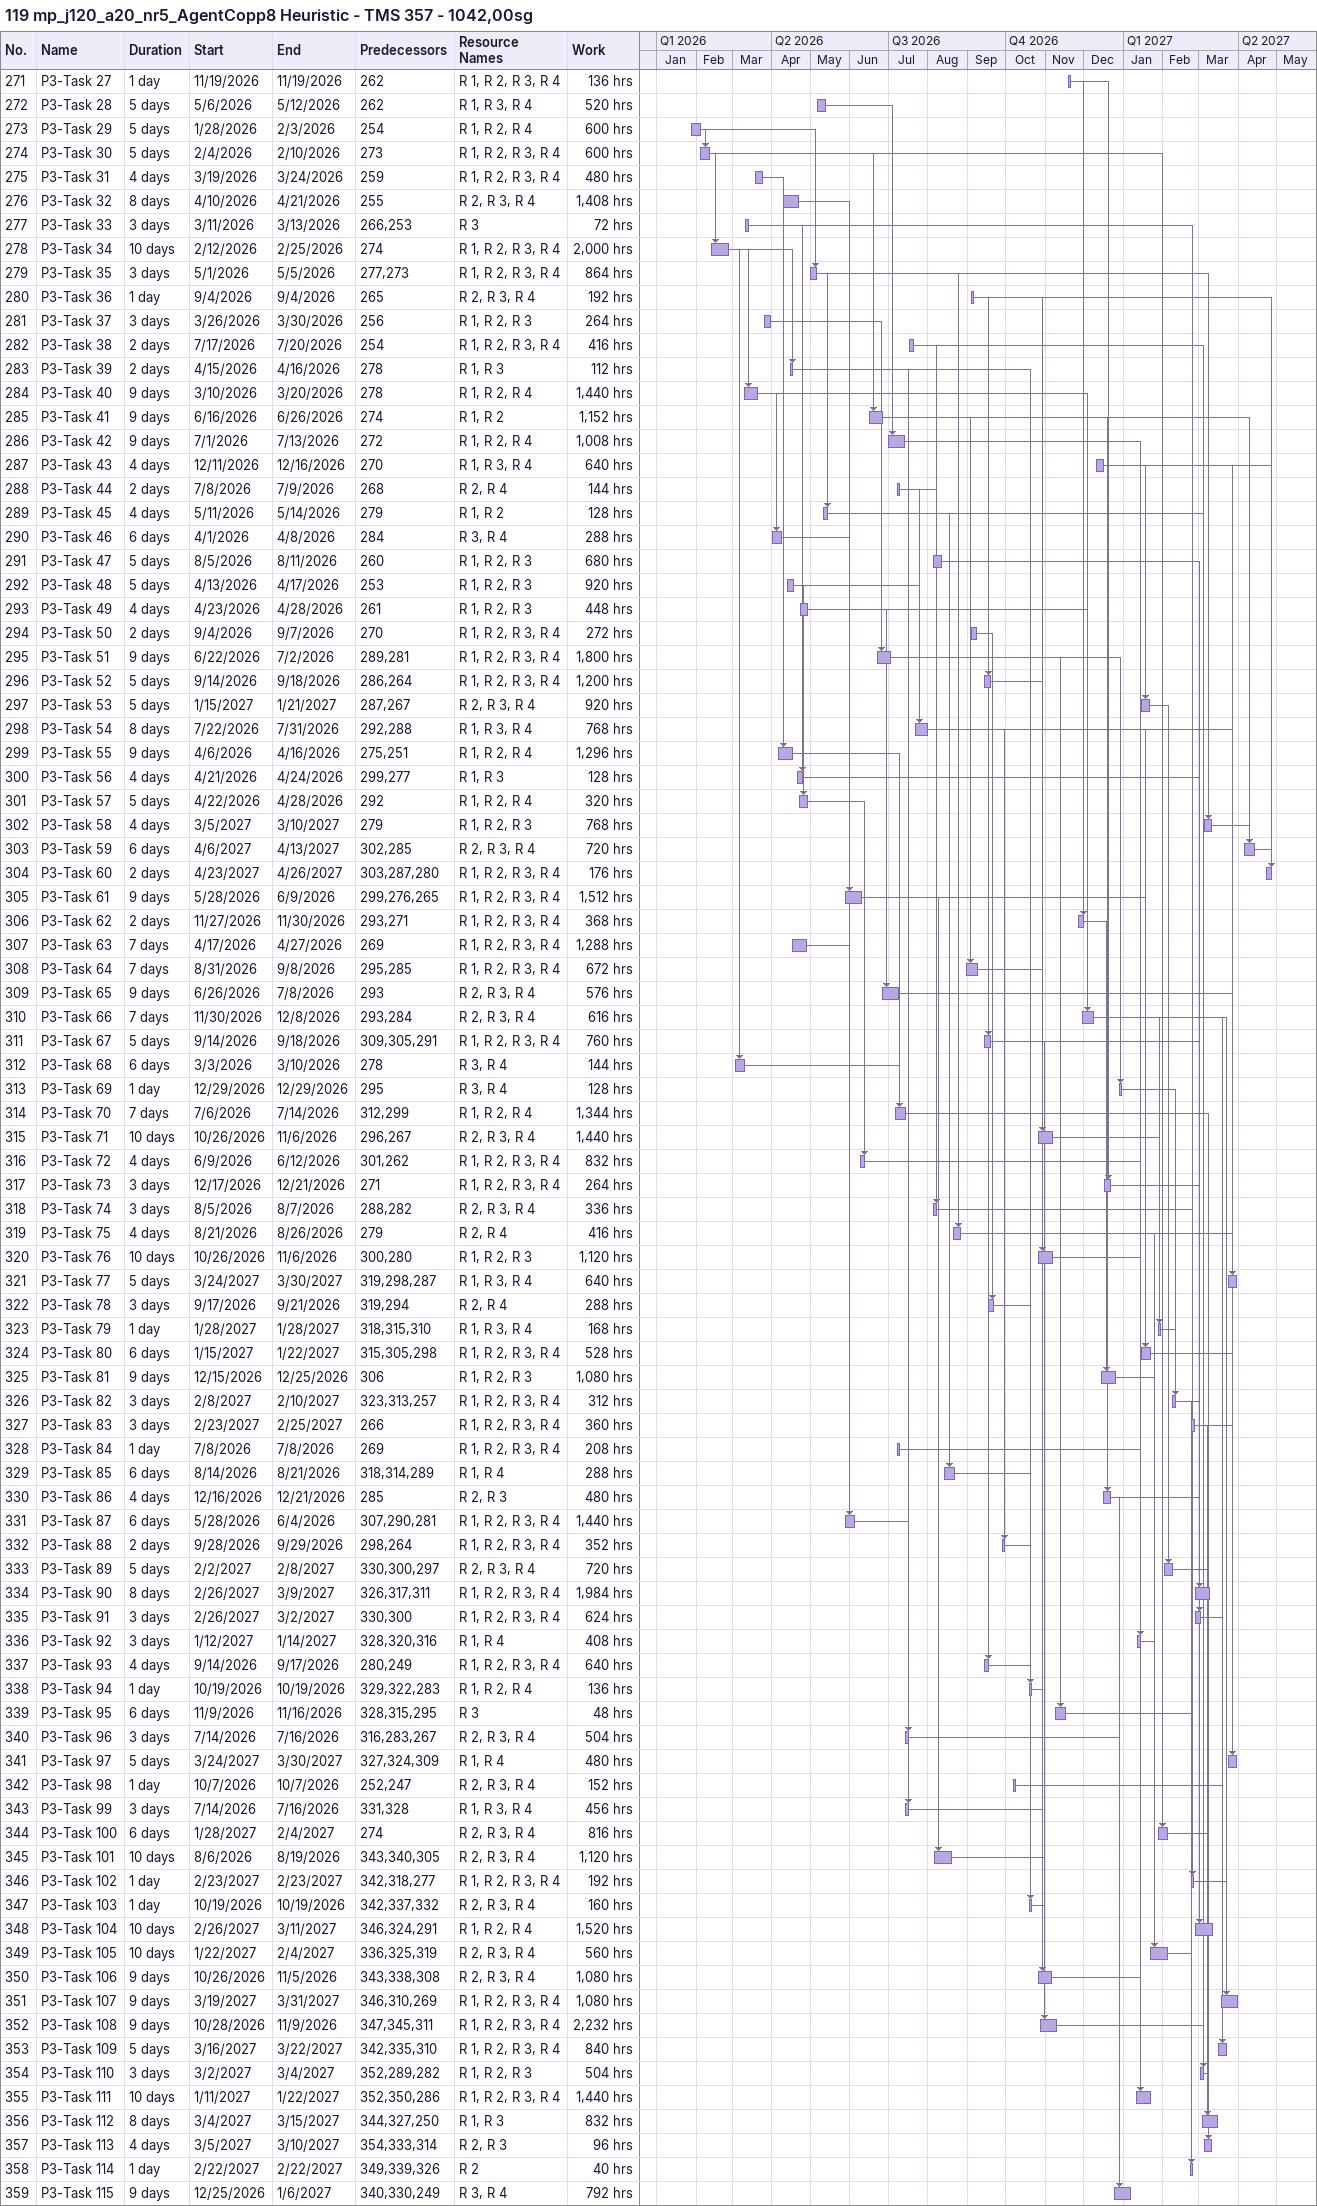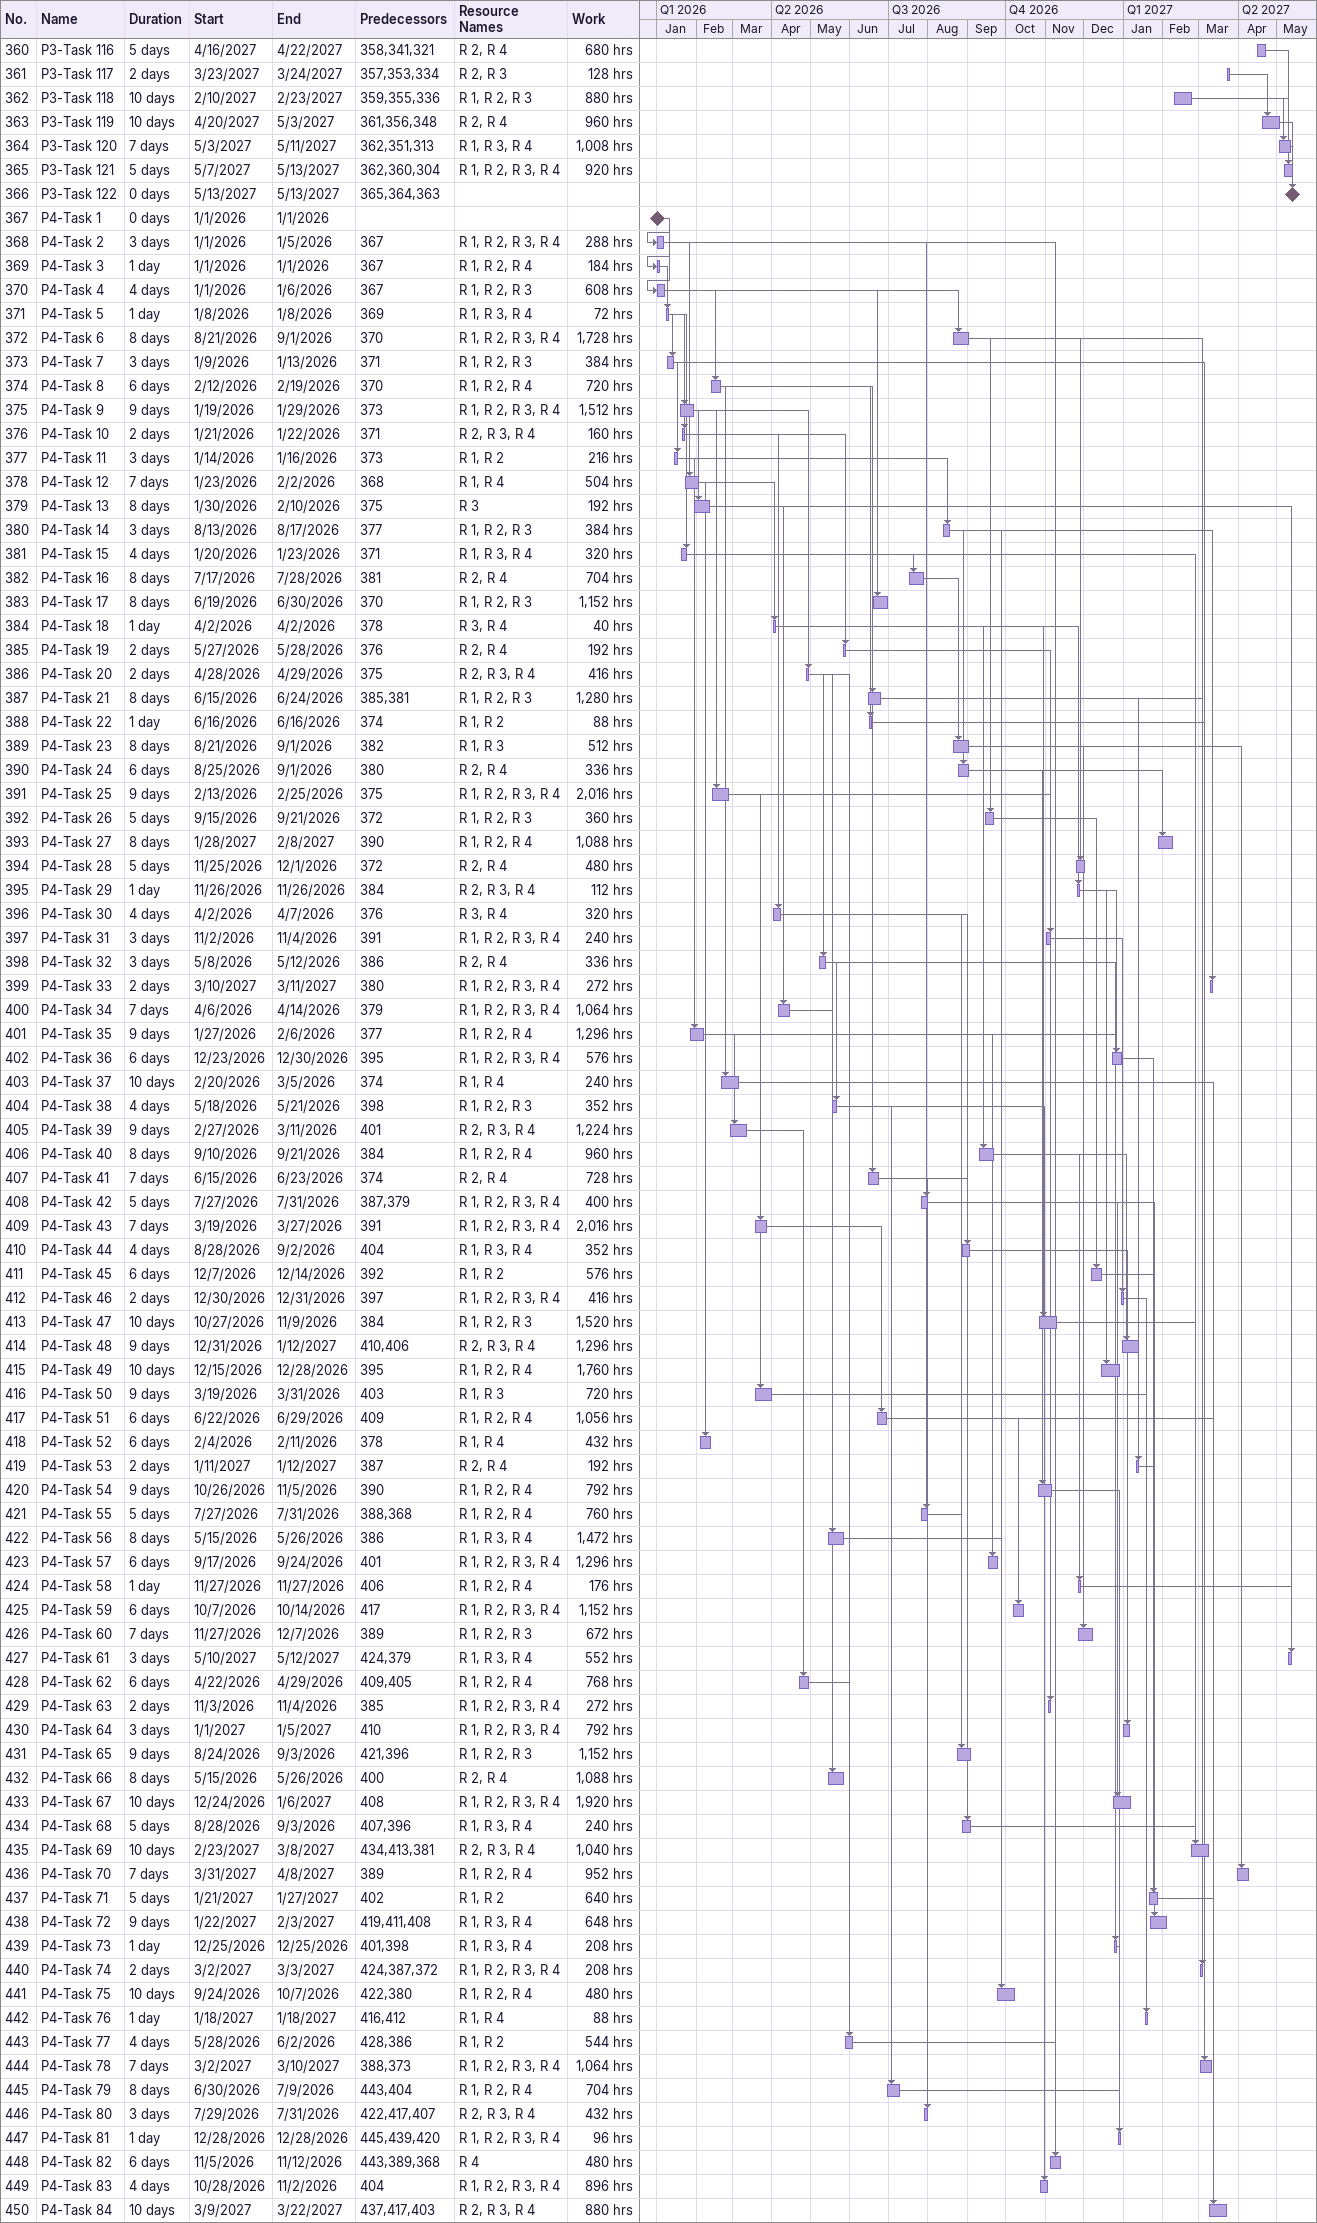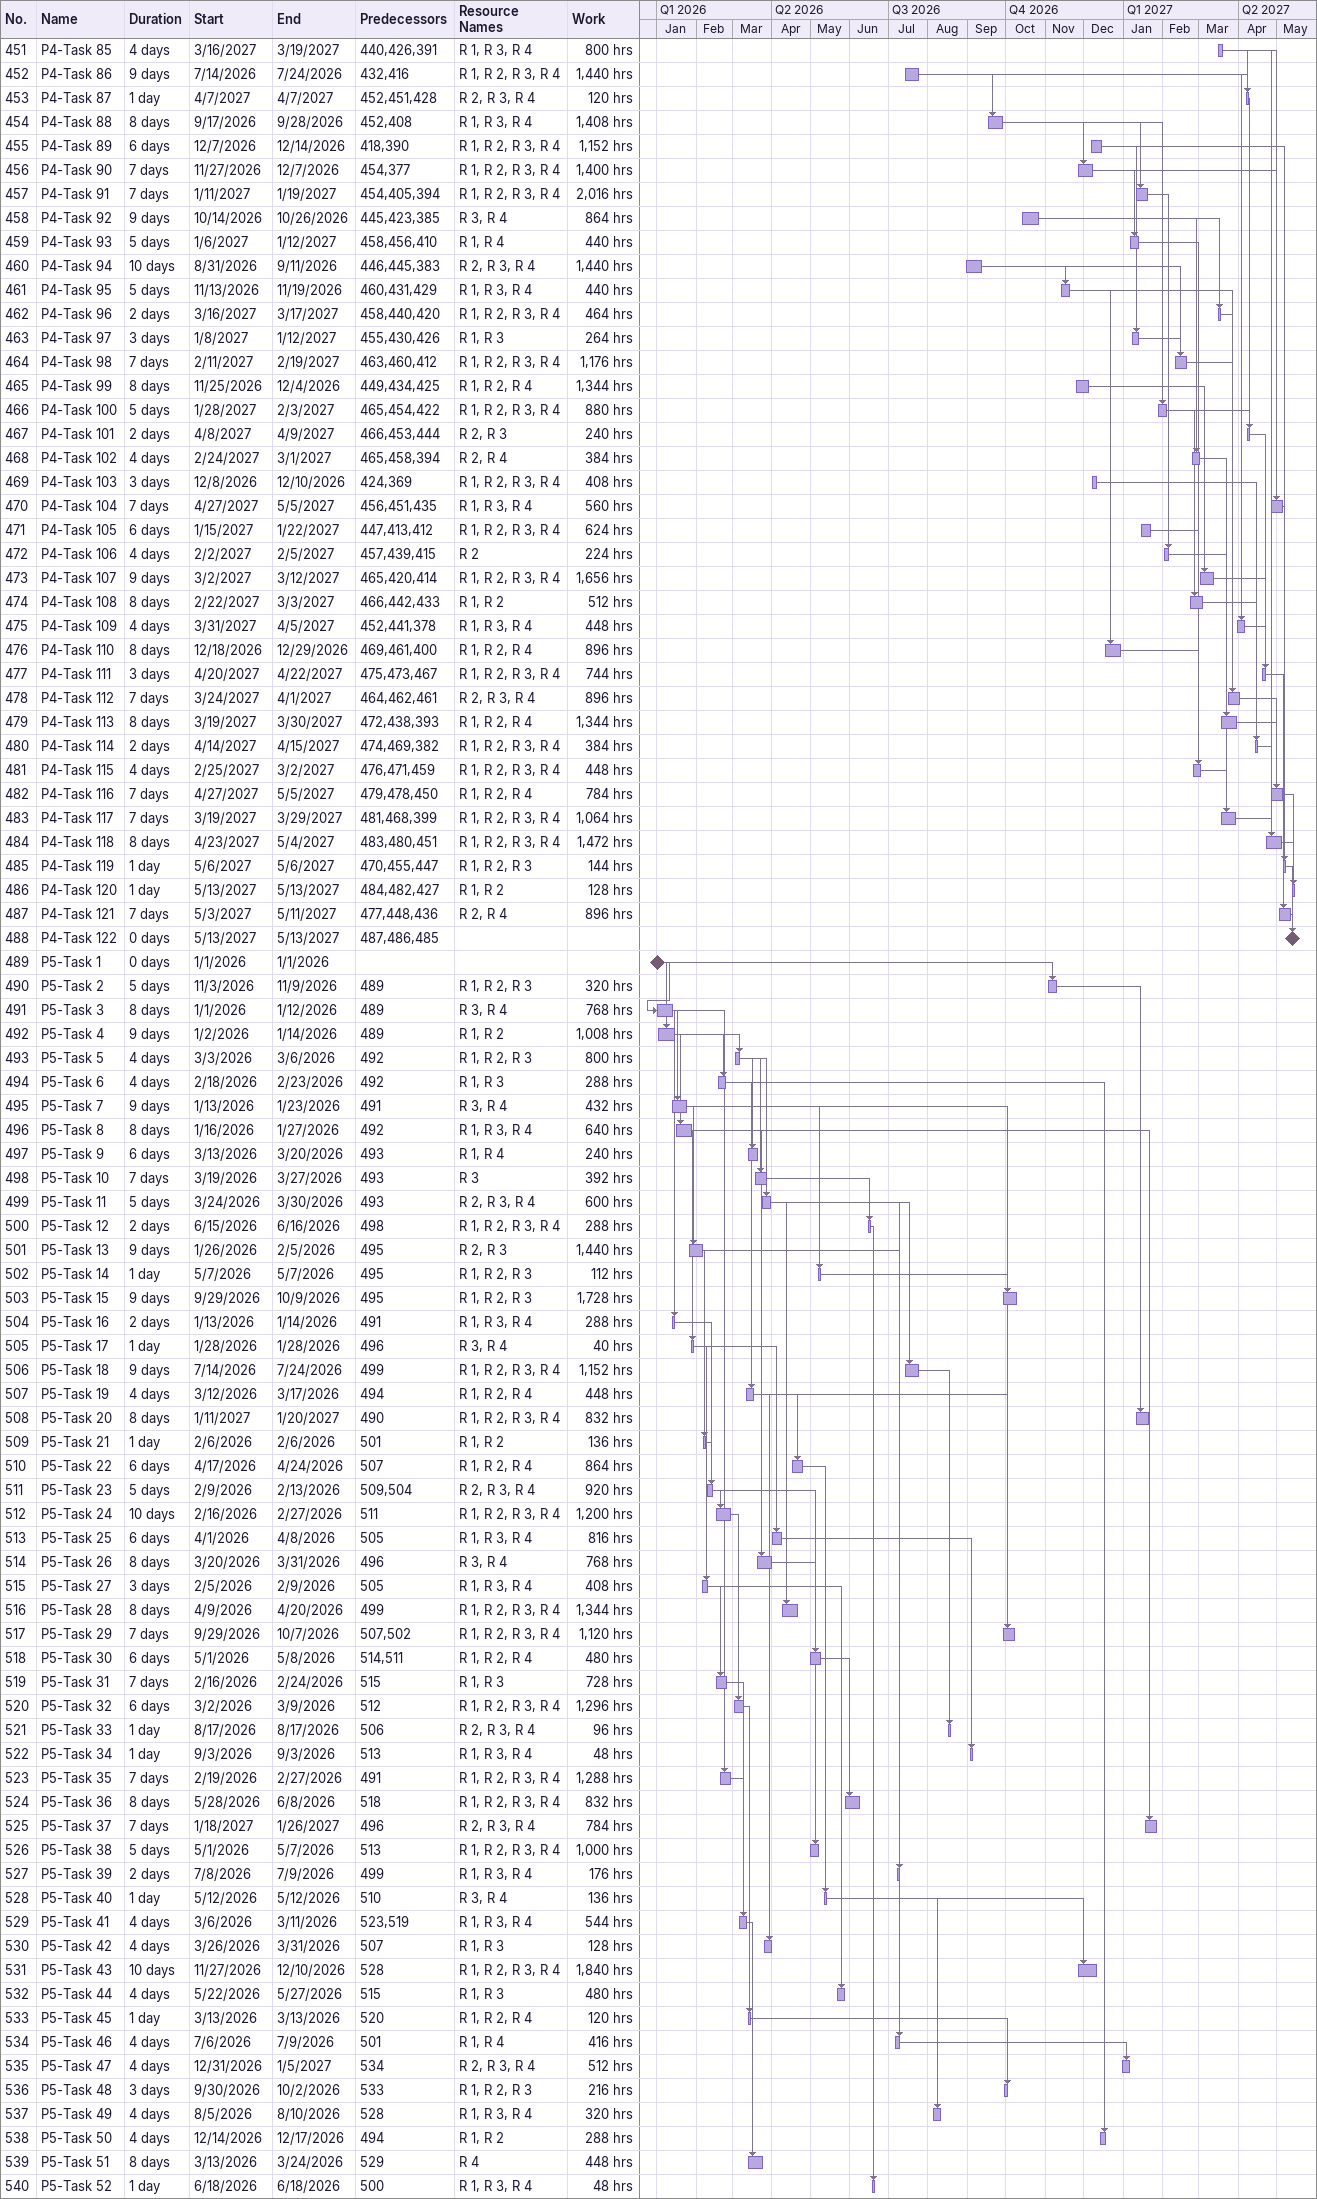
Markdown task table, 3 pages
119 mp_j120_a20_nr5_AgentCopp8 Heuristic - TMS 357 - 1042,00sg

| ID | Task | Duration | Start | Finish | Predecessors | Resources | Work (h) |
|---|---|---|---|---|---|---|---|
| 271 | P3-Task 27 | 1d | 2026-11-19 | 2026-11-19 | 262 | R 1, R 2, R 3, R 4 | 136 |
| 272 | P3-Task 28 | 5d | 2026-05-06 | 2026-05-12 | 262 | R 1, R 3, R 4 | 520 |
| 273 | P3-Task 29 | 5d | 2026-01-28 | 2026-02-03 | 254 | R 1, R 2, R 4 | 600 |
| 274 | P3-Task 30 | 5d | 2026-02-04 | 2026-02-10 | 273 | R 1, R 2, R 3, R 4 | 600 |
| 275 | P3-Task 31 | 4d | 2026-03-19 | 2026-03-24 | 259 | R 1, R 2, R 3, R 4 | 480 |
| 276 | P3-Task 32 | 8d | 2026-04-10 | 2026-04-21 | 255 | R 2, R 3, R 4 | 1408 |
| 277 | P3-Task 33 | 3d | 2026-03-11 | 2026-03-13 | 266, 253 | R 3 | 72 |
| 278 | P3-Task 34 | 10d | 2026-02-12 | 2026-02-25 | 274 | R 1, R 2, R 3, R 4 | 2000 |
| 279 | P3-Task 35 | 3d | 2026-05-01 | 2026-05-05 | 277, 273 | R 1, R 2, R 3, R 4 | 864 |
| 280 | P3-Task 36 | 1d | 2026-09-04 | 2026-09-04 | 265 | R 2, R 3, R 4 | 192 |
| 281 | P3-Task 37 | 3d | 2026-03-26 | 2026-03-30 | 256 | R 1, R 2, R 3 | 264 |
| 282 | P3-Task 38 | 2d | 2026-07-17 | 2026-07-20 | 254 | R 1, R 2, R 3, R 4 | 416 |
| 283 | P3-Task 39 | 2d | 2026-04-15 | 2026-04-16 | 278 | R 1, R 3 | 112 |
| 284 | P3-Task 40 | 9d | 2026-03-10 | 2026-03-20 | 278 | R 1, R 2, R 4 | 1440 |
| 285 | P3-Task 41 | 9d | 2026-06-16 | 2026-06-26 | 274 | R 1, R 2 | 1152 |
| 286 | P3-Task 42 | 9d | 2026-07-01 | 2026-07-13 | 272 | R 1, R 2, R 4 | 1008 |
| 287 | P3-Task 43 | 4d | 2026-12-11 | 2026-12-16 | 270 | R 1, R 3, R 4 | 640 |
| 288 | P3-Task 44 | 2d | 2026-07-08 | 2026-07-09 | 268 | R 2, R 4 | 144 |
| 289 | P3-Task 45 | 4d | 2026-05-11 | 2026-05-14 | 279 | R 1, R 2 | 128 |
| 290 | P3-Task 46 | 6d | 2026-04-01 | 2026-04-08 | 284 | R 3, R 4 | 288 |
| 291 | P3-Task 47 | 5d | 2026-08-05 | 2026-08-11 | 260 | R 1, R 2, R 3 | 680 |
| 292 | P3-Task 48 | 5d | 2026-04-13 | 2026-04-17 | 253 | R 1, R 2, R 3 | 920 |
| 293 | P3-Task 49 | 4d | 2026-04-23 | 2026-04-28 | 261 | R 1, R 2, R 3 | 448 |
| 294 | P3-Task 50 | 2d | 2026-09-04 | 2026-09-07 | 270 | R 1, R 2, R 3, R 4 | 272 |
| 295 | P3-Task 51 | 9d | 2026-06-22 | 2026-07-02 | 289, 281 | R 1, R 2, R 3, R 4 | 1800 |
| 296 | P3-Task 52 | 5d | 2026-09-14 | 2026-09-18 | 286, 264 | R 1, R 2, R 3, R 4 | 1200 |
| 297 | P3-Task 53 | 5d | 2027-01-15 | 2027-01-21 | 287, 267 | R 2, R 3, R 4 | 920 |
| 298 | P3-Task 54 | 8d | 2026-07-22 | 2026-07-31 | 292, 288 | R 1, R 3, R 4 | 768 |
| 299 | P3-Task 55 | 9d | 2026-04-06 | 2026-04-16 | 275, 251 | R 1, R 2, R 4 | 1296 |
| 300 | P3-Task 56 | 4d | 2026-04-21 | 2026-04-24 | 299, 277 | R 1, R 3 | 128 |
| 301 | P3-Task 57 | 5d | 2026-04-22 | 2026-04-28 | 292 | R 1, R 2, R 4 | 320 |
| 302 | P3-Task 58 | 4d | 2027-03-05 | 2027-03-10 | 279 | R 1, R 2, R 3 | 768 |
| 303 | P3-Task 59 | 6d | 2027-04-06 | 2027-04-13 | 302, 285 | R 2, R 3, R 4 | 720 |
| 304 | P3-Task 60 | 2d | 2027-04-23 | 2027-04-26 | 303, 287, 280 | R 1, R 2, R 3, R 4 | 176 |
| 305 | P3-Task 61 | 9d | 2026-05-28 | 2026-06-09 | 299, 276, 265 | R 1, R 2, R 3, R 4 | 1512 |
| 306 | P3-Task 62 | 2d | 2026-11-27 | 2026-11-30 | 293, 271 | R 1, R 2, R 3, R 4 | 368 |
| 307 | P3-Task 63 | 7d | 2026-04-17 | 2026-04-27 | 269 | R 1, R 2, R 3, R 4 | 1288 |
| 308 | P3-Task 64 | 7d | 2026-08-31 | 2026-09-08 | 295, 285 | R 1, R 2, R 3, R 4 | 672 |
| 309 | P3-Task 65 | 9d | 2026-06-26 | 2026-07-08 | 293 | R 2, R 3, R 4 | 576 |
| 310 | P3-Task 66 | 7d | 2026-11-30 | 2026-12-08 | 293, 284 | R 2, R 3, R 4 | 616 |
| 311 | P3-Task 67 | 5d | 2026-09-14 | 2026-09-18 | 309, 305, 291 | R 1, R 2, R 3, R 4 | 760 |
| 312 | P3-Task 68 | 6d | 2026-03-03 | 2026-03-10 | 278 | R 3, R 4 | 144 |
| 313 | P3-Task 69 | 1d | 2026-12-29 | 2026-12-29 | 295 | R 3, R 4 | 128 |
| 314 | P3-Task 70 | 7d | 2026-07-06 | 2026-07-14 | 312, 299 | R 1, R 2, R 4 | 1344 |
| 315 | P3-Task 71 | 10d | 2026-10-26 | 2026-11-06 | 296, 267 | R 2, R 3, R 4 | 1440 |
| 316 | P3-Task 72 | 4d | 2026-06-09 | 2026-06-12 | 301, 262 | R 1, R 2, R 3, R 4 | 832 |
| 317 | P3-Task 73 | 3d | 2026-12-17 | 2026-12-21 | 271 | R 1, R 2, R 3, R 4 | 264 |
| 318 | P3-Task 74 | 3d | 2026-08-05 | 2026-08-07 | 288, 282 | R 2, R 3, R 4 | 336 |
| 319 | P3-Task 75 | 4d | 2026-08-21 | 2026-08-26 | 279 | R 2, R 4 | 416 |
| 320 | P3-Task 76 | 10d | 2026-10-26 | 2026-11-06 | 300, 280 | R 1, R 2, R 3 | 1120 |
| 321 | P3-Task 77 | 5d | 2027-03-24 | 2027-03-30 | 319, 298, 287 | R 1, R 3, R 4 | 640 |
| 322 | P3-Task 78 | 3d | 2026-09-17 | 2026-09-21 | 319, 294 | R 2, R 4 | 288 |
| 323 | P3-Task 79 | 1d | 2027-01-28 | 2027-01-28 | 318, 315, 310 | R 1, R 3, R 4 | 168 |
| 324 | P3-Task 80 | 6d | 2027-01-15 | 2027-01-22 | 315, 305, 298 | R 1, R 2, R 3, R 4 | 528 |
| 325 | P3-Task 81 | 9d | 2026-12-15 | 2026-12-25 | 306 | R 1, R 2, R 3 | 1080 |
| 326 | P3-Task 82 | 3d | 2027-02-08 | 2027-02-10 | 323, 313, 257 | R 1, R 2, R 3, R 4 | 312 |
| 327 | P3-Task 83 | 3d | 2027-02-23 | 2027-02-25 | 266 | R 1, R 2, R 3, R 4 | 360 |
| 328 | P3-Task 84 | 1d | 2026-07-08 | 2026-07-08 | 269 | R 1, R 2, R 3, R 4 | 208 |
| 329 | P3-Task 85 | 6d | 2026-08-14 | 2026-08-21 | 318, 314, 289 | R 1, R 4 | 288 |
| 330 | P3-Task 86 | 4d | 2026-12-16 | 2026-12-21 | 285 | R 2, R 3 | 480 |
| 331 | P3-Task 87 | 6d | 2026-05-28 | 2026-06-04 | 307, 290, 281 | R 1, R 2, R 3, R 4 | 1440 |
| 332 | P3-Task 88 | 2d | 2026-09-28 | 2026-09-29 | 298, 264 | R 1, R 2, R 3, R 4 | 352 |
| 333 | P3-Task 89 | 5d | 2027-02-02 | 2027-02-08 | 330, 300, 297 | R 2, R 3, R 4 | 720 |
| 334 | P3-Task 90 | 8d | 2027-02-26 | 2027-03-09 | 326, 317, 311 | R 1, R 2, R 3, R 4 | 1984 |
| 335 | P3-Task 91 | 3d | 2027-02-26 | 2027-03-02 | 330, 300 | R 1, R 2, R 3, R 4 | 624 |
| 336 | P3-Task 92 | 3d | 2027-01-12 | 2027-01-14 | 328, 320, 316 | R 1, R 4 | 408 |
| 337 | P3-Task 93 | 4d | 2026-09-14 | 2026-09-17 | 280, 249 | R 1, R 2, R 3, R 4 | 640 |
| 338 | P3-Task 94 | 1d | 2026-10-19 | 2026-10-19 | 329, 322, 283 | R 1, R 2, R 4 | 136 |
| 339 | P3-Task 95 | 6d | 2026-11-09 | 2026-11-16 | 328, 315, 295 | R 3 | 48 |
| 340 | P3-Task 96 | 3d | 2026-07-14 | 2026-07-16 | 316, 283, 267 | R 2, R 3, R 4 | 504 |
| 341 | P3-Task 97 | 5d | 2027-03-24 | 2027-03-30 | 327, 324, 309 | R 1, R 4 | 480 |
| 342 | P3-Task 98 | 1d | 2026-10-07 | 2026-10-07 | 252, 247 | R 2, R 3, R 4 | 152 |
| 343 | P3-Task 99 | 3d | 2026-07-14 | 2026-07-16 | 331, 328 | R 1, R 3, R 4 | 456 |
| 344 | P3-Task 100 | 6d | 2027-01-28 | 2027-02-04 | 274 | R 2, R 3, R 4 | 816 |
| 345 | P3-Task 101 | 10d | 2026-08-06 | 2026-08-19 | 343, 340, 305 | R 2, R 3, R 4 | 1120 |
| 346 | P3-Task 102 | 1d | 2027-02-23 | 2027-02-23 | 342, 318, 277 | R 1, R 2, R 3, R 4 | 192 |
| 347 | P3-Task 103 | 1d | 2026-10-19 | 2026-10-19 | 342, 337, 332 | R 2, R 3, R 4 | 160 |
| 348 | P3-Task 104 | 10d | 2027-02-26 | 2027-03-11 | 346, 324, 291 | R 1, R 2, R 4 | 1520 |
| 349 | P3-Task 105 | 10d | 2027-01-22 | 2027-02-04 | 336, 325, 319 | R 2, R 3, R 4 | 560 |
| 350 | P3-Task 106 | 9d | 2026-10-26 | 2026-11-05 | 343, 338, 308 | R 2, R 3, R 4 | 1080 |
| 351 | P3-Task 107 | 9d | 2027-03-19 | 2027-03-31 | 346, 310, 269 | R 1, R 2, R 3, R 4 | 1080 |
| 352 | P3-Task 108 | 9d | 2026-10-28 | 2026-11-09 | 347, 345, 311 | R 1, R 2, R 3, R 4 | 2232 |
| 353 | P3-Task 109 | 5d | 2027-03-16 | 2027-03-22 | 342, 335, 310 | R 1, R 2, R 3, R 4 | 840 |
| 354 | P3-Task 110 | 3d | 2027-03-02 | 2027-03-04 | 352, 289, 282 | R 1, R 2, R 3 | 504 |
| 355 | P3-Task 111 | 10d | 2027-01-11 | 2027-01-22 | 352, 350, 286 | R 1, R 2, R 3, R 4 | 1440 |
| 356 | P3-Task 112 | 8d | 2027-03-04 | 2027-03-15 | 344, 327, 250 | R 1, R 3 | 832 |
| 357 | P3-Task 113 | 4d | 2027-03-05 | 2027-03-10 | 354, 333, 314 | R 2, R 3 | 96 |
| 358 | P3-Task 114 | 1d | 2027-02-22 | 2027-02-22 | 349, 339, 326 | R 2 | 40 |
| 359 | P3-Task 115 | 9d | 2026-12-25 | 2027-01-06 | 340, 330, 249 | R 3, R 4 | 792 |
| 360 | P3-Task 116 | 5d | 2027-04-16 | 2027-04-22 | 358, 341, 321 | R 2, R 4 | 680 |
| 361 | P3-Task 117 | 2d | 2027-03-23 | 2027-03-24 | 357, 353, 334 | R 2, R 3 | 128 |
| 362 | P3-Task 118 | 10d | 2027-02-10 | 2027-02-23 | 359, 355, 336 | R 1, R 2, R 3 | 880 |
| 363 | P3-Task 119 | 10d | 2027-04-20 | 2027-05-03 | 361, 356, 348 | R 2, R 4 | 960 |
| 364 | P3-Task 120 | 7d | 2027-05-03 | 2027-05-11 | 362, 351, 313 | R 1, R 3, R 4 | 1008 |
| 365 | P3-Task 121 | 5d | 2027-05-07 | 2027-05-13 | 362, 360, 304 | R 1, R 2, R 3, R 4 | 920 |
| 366 | P3-Task 122 | 0d | 2027-05-13 | 2027-05-13 | 365, 364, 363 |  |  |
| 367 | P4-Task 1 | 0d | 2026-01-01 | 2026-01-01 |  |  |  |
| 368 | P4-Task 2 | 3d | 2026-01-01 | 2026-01-05 | 367 | R 1, R 2, R 3, R 4 | 288 |
| 369 | P4-Task 3 | 1d | 2026-01-01 | 2026-01-01 | 367 | R 1, R 2, R 4 | 184 |
| 370 | P4-Task 4 | 4d | 2026-01-01 | 2026-01-06 | 367 | R 1, R 2, R 3 | 608 |
| 371 | P4-Task 5 | 1d | 2026-01-08 | 2026-01-08 | 369 | R 1, R 3, R 4 | 72 |
| 372 | P4-Task 6 | 8d | 2026-08-21 | 2026-09-01 | 370 | R 1, R 2, R 3, R 4 | 1728 |
| 373 | P4-Task 7 | 3d | 2026-01-09 | 2026-01-13 | 371 | R 1, R 2, R 3 | 384 |
| 374 | P4-Task 8 | 6d | 2026-02-12 | 2026-02-19 | 370 | R 1, R 2, R 4 | 720 |
| 375 | P4-Task 9 | 9d | 2026-01-19 | 2026-01-29 | 373 | R 1, R 2, R 3, R 4 | 1512 |
| 376 | P4-Task 10 | 2d | 2026-01-21 | 2026-01-22 | 371 | R 2, R 3, R 4 | 160 |
| 377 | P4-Task 11 | 3d | 2026-01-14 | 2026-01-16 | 373 | R 1, R 2 | 216 |
| 378 | P4-Task 12 | 7d | 2026-01-23 | 2026-02-02 | 368 | R 1, R 4 | 504 |
| 379 | P4-Task 13 | 8d | 2026-01-30 | 2026-02-10 | 375 | R 3 | 192 |
| 380 | P4-Task 14 | 3d | 2026-08-13 | 2026-08-17 | 377 | R 1, R 2, R 3 | 384 |
| 381 | P4-Task 15 | 4d | 2026-01-20 | 2026-01-23 | 371 | R 1, R 3, R 4 | 320 |
| 382 | P4-Task 16 | 8d | 2026-07-17 | 2026-07-28 | 381 | R 2, R 4 | 704 |
| 383 | P4-Task 17 | 8d | 2026-06-19 | 2026-06-30 | 370 | R 1, R 2, R 3 | 1152 |
| 384 | P4-Task 18 | 1d | 2026-04-02 | 2026-04-02 | 378 | R 3, R 4 | 40 |
| 385 | P4-Task 19 | 2d | 2026-05-27 | 2026-05-28 | 376 | R 2, R 4 | 192 |
| 386 | P4-Task 20 | 2d | 2026-04-28 | 2026-04-29 | 375 | R 2, R 3, R 4 | 416 |
| 387 | P4-Task 21 | 8d | 2026-06-15 | 2026-06-24 | 385, 381 | R 1, R 2, R 3 | 1280 |
| 388 | P4-Task 22 | 1d | 2026-06-16 | 2026-06-16 | 374 | R 1, R 2 | 88 |
| 389 | P4-Task 23 | 8d | 2026-08-21 | 2026-09-01 | 382 | R 1, R 3 | 512 |
| 390 | P4-Task 24 | 6d | 2026-08-25 | 2026-09-01 | 380 | R 2, R 4 | 336 |
| 391 | P4-Task 25 | 9d | 2026-02-13 | 2026-02-25 | 375 | R 1, R 2, R 3, R 4 | 2016 |
| 392 | P4-Task 26 | 5d | 2026-09-15 | 2026-09-21 | 372 | R 1, R 2, R 3 | 360 |
| 393 | P4-Task 27 | 8d | 2027-01-28 | 2027-02-08 | 390 | R 1, R 2, R 4 | 1088 |
| 394 | P4-Task 28 | 5d | 2026-11-25 | 2026-12-01 | 372 | R 2, R 4 | 480 |
| 395 | P4-Task 29 | 1d | 2026-11-26 | 2026-11-26 | 384 | R 2, R 3, R 4 | 112 |
| 396 | P4-Task 30 | 4d | 2026-04-02 | 2026-04-07 | 376 | R 3, R 4 | 320 |
| 397 | P4-Task 31 | 3d | 2026-11-02 | 2026-11-04 | 391 | R 1, R 2, R 3, R 4 | 240 |
| 398 | P4-Task 32 | 3d | 2026-05-08 | 2026-05-12 | 386 | R 2, R 4 | 336 |
| 399 | P4-Task 33 | 2d | 2027-03-10 | 2027-03-11 | 380 | R 1, R 2, R 3, R 4 | 272 |
| 400 | P4-Task 34 | 7d | 2026-04-06 | 2026-04-14 | 379 | R 1, R 2, R 3, R 4 | 1064 |
| 401 | P4-Task 35 | 9d | 2026-01-27 | 2026-02-06 | 377 | R 1, R 2, R 4 | 1296 |
| 402 | P4-Task 36 | 6d | 2026-12-23 | 2026-12-30 | 395 | R 1, R 2, R 3, R 4 | 576 |
| 403 | P4-Task 37 | 10d | 2026-02-20 | 2026-03-05 | 374 | R 1, R 4 | 240 |
| 404 | P4-Task 38 | 4d | 2026-05-18 | 2026-05-21 | 398 | R 1, R 2, R 3 | 352 |
| 405 | P4-Task 39 | 9d | 2026-02-27 | 2026-03-11 | 401 | R 2, R 3, R 4 | 1224 |
| 406 | P4-Task 40 | 8d | 2026-09-10 | 2026-09-21 | 384 | R 1, R 2, R 4 | 960 |
| 407 | P4-Task 41 | 7d | 2026-06-15 | 2026-06-23 | 374 | R 2, R 4 | 728 |
| 408 | P4-Task 42 | 5d | 2026-07-27 | 2026-07-31 | 387, 379 | R 1, R 2, R 3, R 4 | 400 |
| 409 | P4-Task 43 | 7d | 2026-03-19 | 2026-03-27 | 391 | R 1, R 2, R 3, R 4 | 2016 |
| 410 | P4-Task 44 | 4d | 2026-08-28 | 2026-09-02 | 404 | R 1, R 3, R 4 | 352 |
| 411 | P4-Task 45 | 6d | 2026-12-07 | 2026-12-14 | 392 | R 1, R 2 | 576 |
| 412 | P4-Task 46 | 2d | 2026-12-30 | 2026-12-31 | 397 | R 1, R 2, R 3, R 4 | 416 |
| 413 | P4-Task 47 | 10d | 2026-10-27 | 2026-11-09 | 384 | R 1, R 2, R 3 | 1520 |
| 414 | P4-Task 48 | 9d | 2026-12-31 | 2027-01-12 | 410, 406 | R 2, R 3, R 4 | 1296 |
| 415 | P4-Task 49 | 10d | 2026-12-15 | 2026-12-28 | 395 | R 1, R 2, R 4 | 1760 |
| 416 | P4-Task 50 | 9d | 2026-03-19 | 2026-03-31 | 403 | R 1, R 3 | 720 |
| 417 | P4-Task 51 | 6d | 2026-06-22 | 2026-06-29 | 409 | R 1, R 2, R 4 | 1056 |
| 418 | P4-Task 52 | 6d | 2026-02-04 | 2026-02-11 | 378 | R 1, R 4 | 432 |
| 419 | P4-Task 53 | 2d | 2027-01-11 | 2027-01-12 | 387 | R 2, R 4 | 192 |
| 420 | P4-Task 54 | 9d | 2026-10-26 | 2026-11-05 | 390 | R 1, R 2, R 4 | 792 |
| 421 | P4-Task 55 | 5d | 2026-07-27 | 2026-07-31 | 388, 368 | R 1, R 2, R 4 | 760 |
| 422 | P4-Task 56 | 8d | 2026-05-15 | 2026-05-26 | 386 | R 1, R 3, R 4 | 1472 |
| 423 | P4-Task 57 | 6d | 2026-09-17 | 2026-09-24 | 401 | R 1, R 2, R 3, R 4 | 1296 |
| 424 | P4-Task 58 | 1d | 2026-11-27 | 2026-11-27 | 406 | R 1, R 2, R 4 | 176 |
| 425 | P4-Task 59 | 6d | 2026-10-07 | 2026-10-14 | 417 | R 1, R 2, R 3, R 4 | 1152 |
| 426 | P4-Task 60 | 7d | 2026-11-27 | 2026-12-07 | 389 | R 1, R 2, R 3 | 672 |
| 427 | P4-Task 61 | 3d | 2027-05-10 | 2027-05-12 | 424, 379 | R 1, R 3, R 4 | 552 |
| 428 | P4-Task 62 | 6d | 2026-04-22 | 2026-04-29 | 409, 405 | R 1, R 2, R 4 | 768 |
| 429 | P4-Task 63 | 2d | 2026-11-03 | 2026-11-04 | 385 | R 1, R 2, R 3, R 4 | 272 |
| 430 | P4-Task 64 | 3d | 2027-01-01 | 2027-01-05 | 410 | R 1, R 2, R 3, R 4 | 792 |
| 431 | P4-Task 65 | 9d | 2026-08-24 | 2026-09-03 | 421, 396 | R 1, R 2, R 3 | 1152 |
| 432 | P4-Task 66 | 8d | 2026-05-15 | 2026-05-26 | 400 | R 2, R 4 | 1088 |
| 433 | P4-Task 67 | 10d | 2026-12-24 | 2027-01-06 | 408 | R 1, R 2, R 3, R 4 | 1920 |
| 434 | P4-Task 68 | 5d | 2026-08-28 | 2026-09-03 | 407, 396 | R 1, R 3, R 4 | 240 |
| 435 | P4-Task 69 | 10d | 2027-02-23 | 2027-03-08 | 434, 413, 381 | R 2, R 3, R 4 | 1040 |
| 436 | P4-Task 70 | 7d | 2027-03-31 | 2027-04-08 | 389 | R 1, R 2, R 4 | 952 |
| 437 | P4-Task 71 | 5d | 2027-01-21 | 2027-01-27 | 402 | R 1, R 2 | 640 |
| 438 | P4-Task 72 | 9d | 2027-01-22 | 2027-02-03 | 419, 411, 408 | R 1, R 3, R 4 | 648 |
| 439 | P4-Task 73 | 1d | 2026-12-25 | 2026-12-25 | 401, 398 | R 1, R 3, R 4 | 208 |
| 440 | P4-Task 74 | 2d | 2027-03-02 | 2027-03-03 | 424, 387, 372 | R 1, R 2, R 3, R 4 | 208 |
| 441 | P4-Task 75 | 10d | 2026-09-24 | 2026-10-07 | 422, 380 | R 1, R 2, R 4 | 480 |
| 442 | P4-Task 76 | 1d | 2027-01-18 | 2027-01-18 | 416, 412 | R 1, R 4 | 88 |
| 443 | P4-Task 77 | 4d | 2026-05-28 | 2026-06-02 | 428, 386 | R 1, R 2 | 544 |
| 444 | P4-Task 78 | 7d | 2027-03-02 | 2027-03-10 | 388, 373 | R 1, R 2, R 3, R 4 | 1064 |
| 445 | P4-Task 79 | 8d | 2026-06-30 | 2026-07-09 | 443, 404 | R 1, R 2, R 4 | 704 |
| 446 | P4-Task 80 | 3d | 2026-07-29 | 2026-07-31 | 422, 417, 407 | R 2, R 3, R 4 | 432 |
| 447 | P4-Task 81 | 1d | 2026-12-28 | 2026-12-28 | 445, 439, 420 | R 1, R 2, R 3, R 4 | 96 |
| 448 | P4-Task 82 | 6d | 2026-11-05 | 2026-11-12 | 443, 389, 368 | R 4 | 480 |
| 449 | P4-Task 83 | 4d | 2026-10-28 | 2026-11-02 | 404 | R 1, R 2, R 3, R 4 | 896 |
| 450 | P4-Task 84 | 10d | 2027-03-09 | 2027-03-22 | 437, 417, 403 | R 2, R 3, R 4 | 880 |
| 451 | P4-Task 85 | 4d | 2027-03-16 | 2027-03-19 | 440, 426, 391 | R 1, R 3, R 4 | 800 |
| 452 | P4-Task 86 | 9d | 2026-07-14 | 2026-07-24 | 432, 416 | R 1, R 2, R 3, R 4 | 1440 |
| 453 | P4-Task 87 | 1d | 2027-04-07 | 2027-04-07 | 452, 451, 428 | R 2, R 3, R 4 | 120 |
| 454 | P4-Task 88 | 8d | 2026-09-17 | 2026-09-28 | 452, 408 | R 1, R 3, R 4 | 1408 |
| 455 | P4-Task 89 | 6d | 2026-12-07 | 2026-12-14 | 418, 390 | R 1, R 2, R 3, R 4 | 1152 |
| 456 | P4-Task 90 | 7d | 2026-11-27 | 2026-12-07 | 454, 377 | R 1, R 2, R 3, R 4 | 1400 |
| 457 | P4-Task 91 | 7d | 2027-01-11 | 2027-01-19 | 454, 405, 394 | R 1, R 2, R 3, R 4 | 2016 |
| 458 | P4-Task 92 | 9d | 2026-10-14 | 2026-10-26 | 445, 423, 385 | R 3, R 4 | 864 |
| 459 | P4-Task 93 | 5d | 2027-01-06 | 2027-01-12 | 458, 456, 410 | R 1, R 4 | 440 |
| 460 | P4-Task 94 | 10d | 2026-08-31 | 2026-09-11 | 446, 445, 383 | R 2, R 3, R 4 | 1440 |
| 461 | P4-Task 95 | 5d | 2026-11-13 | 2026-11-19 | 460, 431, 429 | R 1, R 3, R 4 | 440 |
| 462 | P4-Task 96 | 2d | 2027-03-16 | 2027-03-17 | 458, 440, 420 | R 1, R 2, R 3, R 4 | 464 |
| 463 | P4-Task 97 | 3d | 2027-01-08 | 2027-01-12 | 455, 430, 426 | R 1, R 3 | 264 |
| 464 | P4-Task 98 | 7d | 2027-02-11 | 2027-02-19 | 463, 460, 412 | R 1, R 2, R 3, R 4 | 1176 |
| 465 | P4-Task 99 | 8d | 2026-11-25 | 2026-12-04 | 449, 434, 425 | R 1, R 2, R 4 | 1344 |
| 466 | P4-Task 100 | 5d | 2027-01-28 | 2027-02-03 | 465, 454, 422 | R 1, R 2, R 3, R 4 | 880 |
| 467 | P4-Task 101 | 2d | 2027-04-08 | 2027-04-09 | 466, 453, 444 | R 2, R 3 | 240 |
| 468 | P4-Task 102 | 4d | 2027-02-24 | 2027-03-01 | 465, 458, 394 | R 2, R 4 | 384 |
| 469 | P4-Task 103 | 3d | 2026-12-08 | 2026-12-10 | 424, 369 | R 1, R 2, R 3, R 4 | 408 |
| 470 | P4-Task 104 | 7d | 2027-04-27 | 2027-05-05 | 456, 451, 435 | R 1, R 3, R 4 | 560 |
| 471 | P4-Task 105 | 6d | 2027-01-15 | 2027-01-22 | 447, 413, 412 | R 1, R 2, R 3, R 4 | 624 |
| 472 | P4-Task 106 | 4d | 2027-02-02 | 2027-02-05 | 457, 439, 415 | R 2 | 224 |
| 473 | P4-Task 107 | 9d | 2027-03-02 | 2027-03-12 | 465, 420, 414 | R 1, R 2, R 3, R 4 | 1656 |
| 474 | P4-Task 108 | 8d | 2027-02-22 | 2027-03-03 | 466, 442, 433 | R 1, R 2 | 512 |
| 475 | P4-Task 109 | 4d | 2027-03-31 | 2027-04-05 | 452, 441, 378 | R 1, R 3, R 4 | 448 |
| 476 | P4-Task 110 | 8d | 2026-12-18 | 2026-12-29 | 469, 461, 400 | R 1, R 2, R 4 | 896 |
| 477 | P4-Task 111 | 3d | 2027-04-20 | 2027-04-22 | 475, 473, 467 | R 1, R 2, R 3, R 4 | 744 |
| 478 | P4-Task 112 | 7d | 2027-03-24 | 2027-04-01 | 464, 462, 461 | R 2, R 3, R 4 | 896 |
| 479 | P4-Task 113 | 8d | 2027-03-19 | 2027-03-30 | 472, 438, 393 | R 1, R 2, R 4 | 1344 |
| 480 | P4-Task 114 | 2d | 2027-04-14 | 2027-04-15 | 474, 469, 382 | R 1, R 2, R 3, R 4 | 384 |
| 481 | P4-Task 115 | 4d | 2027-02-25 | 2027-03-02 | 476, 471, 459 | R 1, R 2, R 3, R 4 | 448 |
| 482 | P4-Task 116 | 7d | 2027-04-27 | 2027-05-05 | 479, 478, 450 | R 1, R 2, R 4 | 784 |
| 483 | P4-Task 117 | 7d | 2027-03-19 | 2027-03-29 | 481, 468, 399 | R 1, R 2, R 3, R 4 | 1064 |
| 484 | P4-Task 118 | 8d | 2027-04-23 | 2027-05-04 | 483, 480, 451 | R 1, R 2, R 3, R 4 | 1472 |
| 485 | P4-Task 119 | 1d | 2027-05-06 | 2027-05-06 | 470, 455, 447 | R 1, R 2, R 3 | 144 |
| 486 | P4-Task 120 | 1d | 2027-05-13 | 2027-05-13 | 484, 482, 427 | R 1, R 2 | 128 |
| 487 | P4-Task 121 | 7d | 2027-05-03 | 2027-05-11 | 477, 448, 436 | R 2, R 4 | 896 |
| 488 | P4-Task 122 | 0d | 2027-05-13 | 2027-05-13 | 487, 486, 485 |  |  |
| 489 | P5-Task 1 | 0d | 2026-01-01 | 2026-01-01 |  |  |  |
| 490 | P5-Task 2 | 5d | 2026-11-03 | 2026-11-09 | 489 | R 1, R 2, R 3 | 320 |
| 491 | P5-Task 3 | 8d | 2026-01-01 | 2026-01-12 | 489 | R 3, R 4 | 768 |
| 492 | P5-Task 4 | 9d | 2026-01-02 | 2026-01-14 | 489 | R 1, R 2 | 1008 |
| 493 | P5-Task 5 | 4d | 2026-03-03 | 2026-03-06 | 492 | R 1, R 2, R 3 | 800 |
| 494 | P5-Task 6 | 4d | 2026-02-18 | 2026-02-23 | 492 | R 1, R 3 | 288 |
| 495 | P5-Task 7 | 9d | 2026-01-13 | 2026-01-23 | 491 | R 3, R 4 | 432 |
| 496 | P5-Task 8 | 8d | 2026-01-16 | 2026-01-27 | 492 | R 1, R 3, R 4 | 640 |
| 497 | P5-Task 9 | 6d | 2026-03-13 | 2026-03-20 | 493 | R 1, R 4 | 240 |
| 498 | P5-Task 10 | 7d | 2026-03-19 | 2026-03-27 | 493 | R 3 | 392 |
| 499 | P5-Task 11 | 5d | 2026-03-24 | 2026-03-30 | 493 | R 2, R 3, R 4 | 600 |
| 500 | P5-Task 12 | 2d | 2026-06-15 | 2026-06-16 | 498 | R 1, R 2, R 3, R 4 | 288 |
| 501 | P5-Task 13 | 9d | 2026-01-26 | 2026-02-05 | 495 | R 2, R 3 | 1440 |
| 502 | P5-Task 14 | 1d | 2026-05-07 | 2026-05-07 | 495 | R 1, R 2, R 3 | 112 |
| 503 | P5-Task 15 | 9d | 2026-09-29 | 2026-10-09 | 495 | R 1, R 2, R 3 | 1728 |
| 504 | P5-Task 16 | 2d | 2026-01-13 | 2026-01-14 | 491 | R 1, R 3, R 4 | 288 |
| 505 | P5-Task 17 | 1d | 2026-01-28 | 2026-01-28 | 496 | R 3, R 4 | 40 |
| 506 | P5-Task 18 | 9d | 2026-07-14 | 2026-07-24 | 499 | R 1, R 2, R 3, R 4 | 1152 |
| 507 | P5-Task 19 | 4d | 2026-03-12 | 2026-03-17 | 494 | R 1, R 2, R 4 | 448 |
| 508 | P5-Task 20 | 8d | 2027-01-11 | 2027-01-20 | 490 | R 1, R 2, R 3, R 4 | 832 |
| 509 | P5-Task 21 | 1d | 2026-02-06 | 2026-02-06 | 501 | R 1, R 2 | 136 |
| 510 | P5-Task 22 | 6d | 2026-04-17 | 2026-04-24 | 507 | R 1, R 2, R 4 | 864 |
| 511 | P5-Task 23 | 5d | 2026-02-09 | 2026-02-13 | 509, 504 | R 2, R 3, R 4 | 920 |
| 512 | P5-Task 24 | 10d | 2026-02-16 | 2026-02-27 | 511 | R 1, R 2, R 3, R 4 | 1200 |
| 513 | P5-Task 25 | 6d | 2026-04-01 | 2026-04-08 | 505 | R 1, R 3, R 4 | 816 |
| 514 | P5-Task 26 | 8d | 2026-03-20 | 2026-03-31 | 496 | R 3, R 4 | 768 |
| 515 | P5-Task 27 | 3d | 2026-02-05 | 2026-02-09 | 505 | R 1, R 3, R 4 | 408 |
| 516 | P5-Task 28 | 8d | 2026-04-09 | 2026-04-20 | 499 | R 1, R 2, R 3, R 4 | 1344 |
| 517 | P5-Task 29 | 7d | 2026-09-29 | 2026-10-07 | 507, 502 | R 1, R 2, R 3, R 4 | 1120 |
| 518 | P5-Task 30 | 6d | 2026-05-01 | 2026-05-08 | 514, 511 | R 1, R 2, R 4 | 480 |
| 519 | P5-Task 31 | 7d | 2026-02-16 | 2026-02-24 | 515 | R 1, R 3 | 728 |
| 520 | P5-Task 32 | 6d | 2026-03-02 | 2026-03-09 | 512 | R 1, R 2, R 3, R 4 | 1296 |
| 521 | P5-Task 33 | 1d | 2026-08-17 | 2026-08-17 | 506 | R 2, R 3, R 4 | 96 |
| 522 | P5-Task 34 | 1d | 2026-09-03 | 2026-09-03 | 513 | R 1, R 3, R 4 | 48 |
| 523 | P5-Task 35 | 7d | 2026-02-19 | 2026-02-27 | 491 | R 1, R 2, R 3, R 4 | 1288 |
| 524 | P5-Task 36 | 8d | 2026-05-28 | 2026-06-08 | 518 | R 1, R 2, R 3, R 4 | 832 |
| 525 | P5-Task 37 | 7d | 2027-01-18 | 2027-01-26 | 496 | R 2, R 3, R 4 | 784 |
| 526 | P5-Task 38 | 5d | 2026-05-01 | 2026-05-07 | 513 | R 1, R 2, R 3, R 4 | 1000 |
| 527 | P5-Task 39 | 2d | 2026-07-08 | 2026-07-09 | 499 | R 1, R 3, R 4 | 176 |
| 528 | P5-Task 40 | 1d | 2026-05-12 | 2026-05-12 | 510 | R 3, R 4 | 136 |
| 529 | P5-Task 41 | 4d | 2026-03-06 | 2026-03-11 | 523, 519 | R 1, R 3, R 4 | 544 |
| 530 | P5-Task 42 | 4d | 2026-03-26 | 2026-03-31 | 507 | R 1, R 3 | 128 |
| 531 | P5-Task 43 | 10d | 2026-11-27 | 2026-12-10 | 528 | R 1, R 2, R 3, R 4 | 1840 |
| 532 | P5-Task 44 | 4d | 2026-05-22 | 2026-05-27 | 515 | R 1, R 3 | 480 |
| 533 | P5-Task 45 | 1d | 2026-03-13 | 2026-03-13 | 520 | R 1, R 2, R 4 | 120 |
| 534 | P5-Task 46 | 4d | 2026-07-06 | 2026-07-09 | 501 | R 1, R 4 | 416 |
| 535 | P5-Task 47 | 4d | 2026-12-31 | 2027-01-05 | 534 | R 2, R 3, R 4 | 512 |
| 536 | P5-Task 48 | 3d | 2026-09-30 | 2026-10-02 | 533 | R 1, R 2, R 3 | 216 |
| 537 | P5-Task 49 | 4d | 2026-08-05 | 2026-08-10 | 528 | R 1, R 3, R 4 | 320 |
| 538 | P5-Task 50 | 4d | 2026-12-14 | 2026-12-17 | 494 | R 1, R 2 | 288 |
| 539 | P5-Task 51 | 8d | 2026-03-13 | 2026-03-24 | 529 | R 4 | 448 |
| 540 | P5-Task 52 | 1d | 2026-06-18 | 2026-06-18 | 500 | R 1, R 3, R 4 | 48 |
